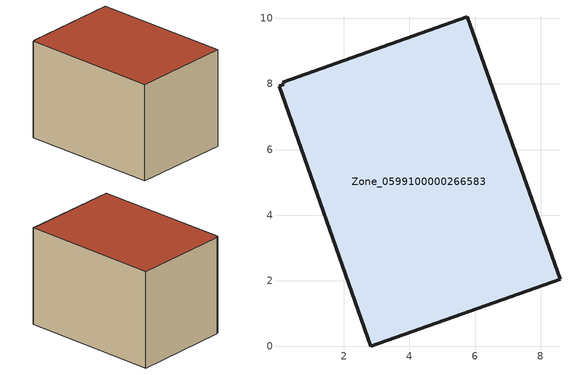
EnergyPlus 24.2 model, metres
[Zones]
Zone_0599100000266583
 floor ground (C_G): 8.59,2.04 2.82,0 0.02,7.93 0.16,7.99 0.14,8.05 5.77,10.05 z3.42
 wall outside (C_F): 8.59,2.04 5.77,10.05 0.14,8.05 0.16,7.99 0.02,7.93 2.82,0 8.59,2.04 z3.42:9.39
 roof outside (C_R): 2.82,0 8.59,2.04 5.77,10.05 0.14,8.05 0.16,7.99 0.02,7.93 z9.39
[BUILDING]
Pand.0599100000266583: North Axis=0; Terrain=City; Loads Convergence Tolerance Value=0.04; Temperature Convergence Tolerance Value=0.4; Solar Distribution=FullExterior; Maximum Number of Warmup Days=25; Minimum Number of Warmup Days=1
[Site:Location]
Rotterdam.The.Hague.AP_ZH_NLD Design_Conditions: Latitude=51.96; Longitude=4.45; Time Zone=1; Elevation=-4.5
[SITE:GROUNDTEMPERATURE:BUILDINGSURFACE]
18, 18, 18, 18, 18, 18, 18, 18, 18, 18, 18, 18
[MATERIAL] Thermal Absorptance=0.9; Solar Absorptance=0.7; Visible Absorptance=0.7
Name | Roughness | Thickness | Conductivity | Density | Specific Heat
G.TI.1946-1964 | MediumSmooth | 0.15 | 1 | 540 | 1210
F.TI.1946-1964 | Rough | 0.3 | 0.857143 | 1920 | 840
R.TI.1946-1964 | MediumRough | 0.2 | 0.277778 | 1500 | 1000
[CONSTRUCTION]
C_G: G.TI.1946-1964
C_F: F.TI.1946-1964
C_R: R.TI.1946-1964
[ZONE]
Zone_0599100000266583: Type=1; Multiplier=1; Ceiling Height=Autocalculate; Volume=Autocalculate; Floor Area=autocalculate; Part of Total Floor Area=Yes
[ZONEINFILTRATION:DESIGNFLOWRATE]
Infil_Zone_0599100000266583: Zone or ZoneList or Space or SpaceList=Zone_0599100000266583; Schedule=AlwaysOn; Design Flow Rate Calculation Method=Flow/Area; Flow Rate per Floor Area=0.003; Constant Term Coefficient=1; Temperature Term Coefficient=0; Velocity Term Coefficient=0; Velocity Squared Term Coefficient=0
[HVACTEMPLATE:ZONE:IDEALLOADSAIRSYSTEM]
Zone_0599100000266583: Maximum Heating Supply Air Temperature=50; Minimum Cooling Supply Air Temperature=13; Maximum Heating Supply Air Humidity Ratio=0.0156; Minimum Cooling Supply Air Humidity Ratio=0.0077; Heating Limit=NoLimit; Cooling Limit=NoLimit; Dehumidification Control Type=ConstantSensibleHeatRatio; Cooling Sensible Heat Ratio=0.7; Dehumidification Setpoint=60; Humidification Control Type=None; Humidification Setpoint=30; Outdoor Air Method=None; Outdoor Air Flow Rate per Person=0.00944; Outdoor Air Flow Rate per Zone Floor Area=0; Outdoor Air Flow Rate per Zone=0; Demand Controlled Ventilation Type=None; Outdoor Air Economizer Type=NoEconomizer; Heat Recovery Type=None; Sensible Heat Recovery Effectiveness=0.7; Latent Heat Recovery Effectiveness=0.65
[ZONECONTROL:THERMOSTAT]
ThermostatControl_Zone_0599100000266583: Zone or ZoneList=Zone_0599100000266583; Control Type Schedule=DualSetpointControlType; Control 1=Thermostat_Zone_0599100000266583; Temperature Difference Between Cutout And Setpoint=0
[THERMOSTATSETPOINT:DUALSETPOINT]
Thermostat_Zone_0599100000266583: Heating Setpoint Temperature Schedule=HeatingSetpoint_Zone_0599100000266583; Cooling Setpoint Temperature Schedule=CoolingSetpoint_Zone_0599100000266583
[SCHEDULE:COMPACT]
HeatingSetpoint_Zone_0599100000266583: Through: 12/31, For: AllDays, Until: 24:00, 21
CoolingSetpoint_Zone_0599100000266583: Through: 12/31, For: AllDays, Until: 24:00, 24
DualSetpointControlType: Through: 12/31, For: AllDays, Until: 24:00, 4
AlwaysOn: Through: 12/31, For: AllDays, Until: 24:00, 1
